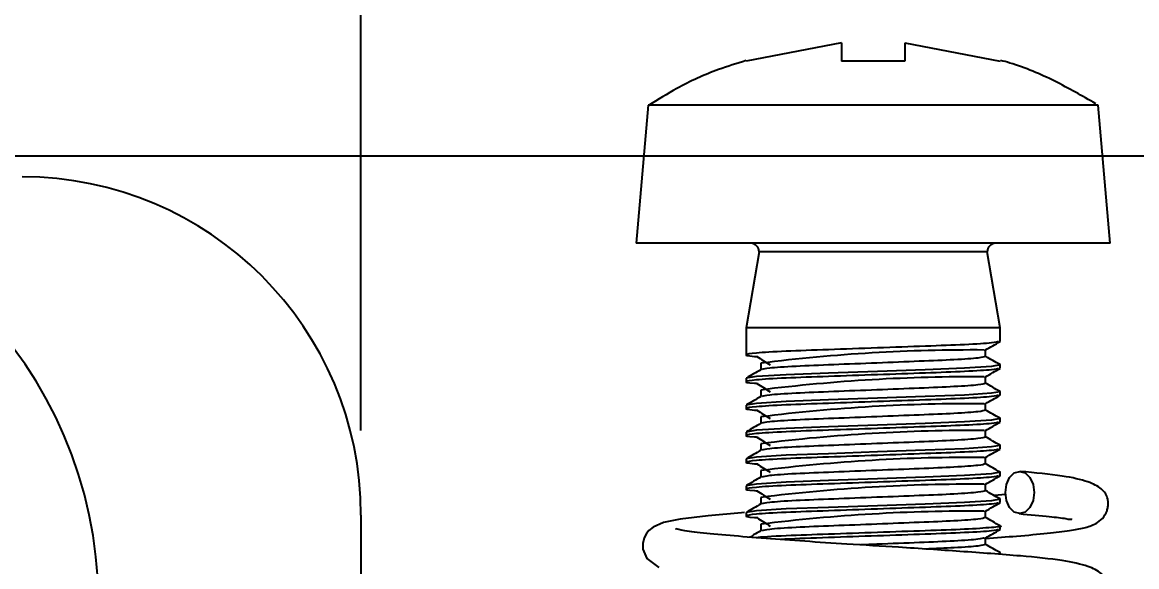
# Model space of a CAD drawing. Header units: millimetres. Extents: x 5 to 292, y 4 to 204.
# Drawn here: x 120.52 to 133.69, y 95.68 to 102.12 of the extents above; entities that cross this region are included whole.
import ezdxf

# ---------------------------------------------------------------- set-up
doc = ezdxf.new("R2010")
doc.units = ezdxf.units.MM
doc.layers.add('LAYER_1', color=179, linetype='Continuous')
doc.styles.add('SLDTEXTSTYLE0', font='TXT', dxfattribs={"width": 0.75})
doc.dimstyles.new('SLDDIMSTYLE0', dxfattribs={"dimtxt": 3.5, "dimasz": 3.556, "dimexe": 0, "dimexo": 0.0625, "dimgap": 0.875, "dimtad": 1, "dimrnd": 1e-09, "dimzin": 4, "dimdsep": 46, "dimtxsty": 'SLDTEXTSTYLE0', "dimblk1": 'CLOSED', "dimblk2": 'CLOSED', "dimsah": 1, "dimcen": 0.09, "dimadec": 0, "dimazin": 1, "dimtfac": 1, "dimtofl": 0, "dimtmove": 0, "dimatfit": 3, "dimldrblk": 'CLOSED', "dimfxl": 1, "dimfrac": 2, "dimtolj": 1, "dimtzin": 12, "dimarcsym": 0})
doc.dimstyles.new('SLDDIMSTYLE1', dxfattribs={"dimtxt": 3.5, "dimasz": 3.556, "dimexe": 0, "dimexo": 0.0625, "dimgap": 0.875, "dimtad": 1, "dimrnd": 1e-09, "dimzin": 12, "dimdsep": 46, "dimtxsty": 'SLDTEXTSTYLE0', "dimblk1": 'CLOSED', "dimblk2": 'CLOSED', "dimsah": 1, "dimcen": 0.09, "dimadec": 0, "dimazin": 3, "dimtfac": 1, "dimtmove": 0, "dimatfit": 0, "dimldrblk": 'CLOSED', "dimfxl": 1, "dimfrac": 2, "dimtolj": 1, "dimtzin": 12, "dimarcsym": 0})

# ---------------------------------------------------------------- blocks, each defined once
blk = doc.blocks.new('_CLOSED')
at = {"color": 0, "linetype": 'ByBlock', "lineweight": -2}
for p, q in [((-1, 0.166667), (0, 0)), ((-1, 0.166667), (-1, -0.166667)), ((0, 0), (-1, -0.166667)), ((0, 0), (-1, 0))]:
    blk.add_line(p, q, dxfattribs=at)
blk = doc.blocks.new('_D_1')
at = {"layer": 'LAYER_1'}
for p, q in [((48.323, 97.288), (48.323, 109.425)), ((124.523, 97.288), (124.523, 109.425)), ((48.323, 108.425), (124.523, 108.425))]:
    blk.add_line(p, q, dxfattribs=at)
at = {"layer": 'LAYER_1', "xscale": 3.556, "yscale": 3.556, "rotation": 180}
blk.add_blockref('_CLOSED', (48.323, 108.425, 1.494), dxfattribs=at)
at = {"layer": 'LAYER_1', "xscale": 3.556, "yscale": 3.556}
blk.add_blockref('_CLOSED', (124.523, 108.425, 1.494), dxfattribs=at)
at = {"layer": 'LAYER_1', "insert": (77.153, 112.936), "char_height": 3.5, "attachment_point": 1, "style": 'SLDTEXTSTYLE0'}
blk.add_mtext('76.20mm', dxfattribs=at)
blk = doc.blocks.new('_D_2')
at = {"layer": 'LAYER_1'}
for p, q in [((145.849, 100.538), (145.849, 106.888)), ((120.023, 100.538), (146.849, 100.538)), ((145.849, 100.538), (145.849, 77.566)), ((79.07, 77.566), (146.849, 77.566)), ((145.849, 77.566), (145.849, 71.216))]:
    blk.add_line(p, q, dxfattribs=at)
at = {"layer": 'LAYER_1', "xscale": 3.556, "yscale": 3.556}
for p, rotation in [((145.849, 100.538, 1.494), 270), ((145.849, 77.566, 1.494), 90)]:
    blk.add_blockref('_CLOSED', p, dxfattribs=dict(at, rotation=rotation))
at = {"layer": 'LAYER_1', "insert": (141.337, 79.127), "char_height": 3.5, "attachment_point": 1, "rotation": 90, "style": 'SLDTEXTSTYLE0'}
blk.add_mtext('22.97mm', dxfattribs=at)

msp = doc.modelspace()

# ---------------------------------------------------------------- linework, layer by layer
at = {"color": 7, "linetype": 'Continuous', "lineweight": 25}
for p, q in [((130.198, 101.873), (129.073, 101.657)), ((130.198, 101.873), (130.198, 101.657)), ((130.948, 101.873), (130.948, 101.657)), ((130.948, 101.873), (132.073, 101.657)), ((130.948, 101.657), (130.198, 101.657)), ((127.916, 101.137), (127.773, 99.502)), ((133.23, 101.137), (127.916, 101.137)), ((133.373, 99.502), (133.23, 101.137)), ((133.373, 99.502), (127.773, 99.502)), ((129.226, 99.402), (129.073, 98.502)), ((131.92, 99.402), (129.226, 99.402)), ((132.073, 98.502), (131.92, 99.402)), ((129.073, 98.502), (129.073, 98.224)), ((132.073, 98.502), (129.073, 98.502)), ((132.073, 98.343), (132.073, 98.502)), ((129.073, 98.224), (129.073, 98.184)), ((131.901, 98.164), (131.901, 98.242)), ((129.245, 98.085), (129.245, 98.007)), ((129.245, 98.085), (129.245, 98.007)), ((132.073, 98.025), (132.073, 98.065)), ((129.073, 97.906), (129.073, 97.867)), ((131.901, 97.847), (131.901, 97.925)), ((129.245, 97.767), (129.245, 97.69)), ((129.245, 97.767), (129.245, 97.69)), ((132.073, 97.708), (132.073, 97.748)), ((129.073, 97.589), (129.073, 97.549)), ((131.901, 97.529), (131.901, 97.607)), ((129.245, 97.45), (129.245, 97.372)), ((129.245, 97.45), (129.245, 97.372)), ((132.073, 97.39), (132.073, 97.43)), ((131.901, 97.212), (131.901, 97.29)), ((129.073, 97.271), (129.073, 97.232)), ((129.245, 97.132), (129.245, 97.055)), ((129.245, 97.132), (129.245, 97.055)), ((132.073, 97.073), (132.073, 97.113)), ((129.073, 96.954), (129.073, 96.914)), ((131.901, 96.894), (131.901, 96.972)), ((129.245, 96.815), (129.245, 96.737)), ((129.245, 96.815), (129.245, 96.737)), ((132.073, 96.755), (132.073, 96.795)), ((129.073, 96.636), (129.073, 96.597)), ((131.901, 96.577), (131.901, 96.655)), ((129.245, 96.497), (129.245, 96.42)), ((129.245, 96.497), (129.245, 96.42)), ((132.138, 96.532), (132.001, 96.521)), ((132.073, 96.438), (132.073, 96.478)), ((124.523, 96.288), (124.523, 85.788)), ((129.073, 96.319), (129.073, 96.279)), ((131.901, 96.259), (131.901, 96.337)), ((129.245, 96.18), (129.245, 96.102)), ((129.245, 96.18), (129.245, 96.102)), ((132.073, 96.12), (132.073, 96.16)), ((131.901, 95.942), (131.901, 96.02))]:
    msp.add_line(p, q, dxfattribs=at)
at = {"color": 7, "linetype": 'Continuous', "lineweight": 25, "flags": 128}
for points in [[(132.059, 98.068), (132.073, 98.066), (131.969, 98.047), (131.651, 98.026), (131.189, 98.007), (130.623, 97.988), (130.046, 97.967), (129.545, 97.948), (129.193, 97.926), (129.073, 97.906), (129.073, 97.906)], [(132.059, 97.75), (132.073, 97.748), (131.969, 97.729), (131.651, 97.708), (131.189, 97.69), (130.623, 97.67), (130.046, 97.65), (129.545, 97.631), (129.193, 97.609), (129.073, 97.589), (129.073, 97.589)], [(132.059, 97.433), (132.073, 97.431), (131.969, 97.412), (131.651, 97.391), (131.189, 97.372), (130.623, 97.353), (130.046, 97.332), (129.545, 97.313), (129.193, 97.291), (129.073, 97.271), (129.073, 97.271)], [(132.059, 97.115), (132.073, 97.113), (131.969, 97.094), (131.651, 97.073), (131.189, 97.055), (130.623, 97.035), (130.046, 97.015), (129.545, 96.996), (129.193, 96.974), (129.073, 96.954), (129.073, 96.954)], [(132.059, 96.798), (132.073, 96.796), (131.969, 96.777), (131.651, 96.756), (131.189, 96.737), (130.623, 96.718), (130.046, 96.697), (129.545, 96.678), (129.193, 96.656), (129.073, 96.636), (129.073, 96.636)], [(132.475, 96.556), (132.462, 96.46), (132.425, 96.379), (132.369, 96.325), (132.304, 96.306), (132.239, 96.325), (132.183, 96.379), (132.147, 96.46), (132.134, 96.556), (132.147, 96.651), (132.183, 96.732), (132.239, 96.787), (132.304, 96.806), (132.369, 96.787), (132.425, 96.732), (132.462, 96.651), (132.475, 96.556)], [(132.059, 96.48), (132.073, 96.478), (131.969, 96.459), (131.651, 96.438), (131.189, 96.42), (130.623, 96.4), (130.046, 96.38), (129.545, 96.361), (129.193, 96.339), (129.073, 96.319), (129.073, 96.319)], [(129.054, 96.319), (129.019, 96.316), (128.625, 96.281), (128.294, 96.241), (128.095, 96.2), (127.974, 96.148), (127.923, 96.106), (127.894, 96.07), (127.867, 96.019), (127.851, 95.952), (127.852, 95.885), (127.898, 95.774), (128.041, 95.668)]]:
    msp.add_lwpolyline(points, dxfattribs=at)
at = {"color": 7, "linetype": 'Continuous', "lineweight": 25}
for centre, radius, start, end in [((116.379, 95.244), 5.044, 0.5, 89.5), ((120.523, 96.288), 4, 0, 90), ((129.126, 99.402), 0.1, 360, 90), ((132.02, 99.402), 0.1, 90, 180), ((131.75, 78.073), 20.168, 89.6179, 97.135), ((131.75, 77.753), 20.171, 89.6185, 97.1344), ((131.75, 77.44), 20.166, 89.6174, 97.1353), ((131.75, 77.123), 20.166, 89.6174, 97.1353), ((131.75, 76.803), 20.168, 89.6179, 97.135), ((131.75, 76.483), 20.171, 89.6185, 97.1344), ((131.75, 76.17), 20.166, 89.6174, 97.1353)]:
    msp.add_arc(centre, radius, start, end, dxfattribs=at)
for points, knots in [([(129.071, 101.662), (128.963, 101.628), (128.681, 101.543), (128.294, 101.364), (128.03, 101.201), (127.919, 101.132)], [0, 0, 0, 0, 0.2678415, 0.6925529, 1, 1, 1, 1]), ([(133.202, 101.153), (133.043, 101.244), (132.717, 101.43), (132.335, 101.595), (132.113, 101.655), (132.075, 101.665)], [0, 0, 0, 0, 0.443564, 0.906287, 1, 1, 1, 1]), ([(132.055, 98.34), (132.038, 98.335), (131.999, 98.323), (131.68, 98.303), (131.201, 98.286), (130.623, 98.265), (130.03, 98.244), (129.511, 98.226), (129.153, 98.204), (129.048, 98.185), (129.085, 98.172), (129.196, 98.164), (129.209, 98.164)], [0, 0, 0, 0, 0.090812, 0.203635, 0.31209, 0.423522, 0.535668, 0.648979, 0.766914, 0.882048, 0.986346, 1, 1, 1, 1]), ([(131.898, 98.241), (131.927, 98.257), (131.985, 98.291), (132.042, 98.324), (132.071, 98.34)], [0, 0, 0, 0, 0.499964, 1, 1, 1, 1]), ([(129.198, 98.164), (129.225, 98.147), (129.278, 98.114), (129.331, 98.081), (129.357, 98.064)], [0, 0, 0, 0, 0.500003, 1, 1, 1, 1]), ([(131.899, 98.164), (131.882, 98.158), (131.846, 98.146), (131.554, 98.125), (131.128, 98.107), (130.617, 98.087), (130.092, 98.066), (129.636, 98.048), (129.321, 98.026), (129.279, 98.014), (129.26, 98.009)], [0, 0, 0, 0, 0.121517, 0.249544, 0.372612, 0.49906, 0.626319, 0.754896, 0.888724, 1, 1, 1, 1]), ([(132.071, 98.068), (132.042, 98.084), (131.985, 98.117), (131.929, 98.15), (131.901, 98.166)], [0, 0, 0, 0, 0.507307, 1, 1, 1, 1]), ([(132.055, 98.023), (132.038, 98.017), (131.999, 98.006), (131.68, 97.986), (131.201, 97.968), (130.623, 97.948), (130.03, 97.927), (129.511, 97.909), (129.153, 97.887), (129.048, 97.867), (129.085, 97.854), (129.196, 97.847), (129.209, 97.846)], [0, 0, 0, 0, 0.090812, 0.203635, 0.31209, 0.423522, 0.535668, 0.648979, 0.766914, 0.882048, 0.986346, 1, 1, 1, 1]), ([(129.247, 98.008), (129.219, 97.992), (129.161, 97.959), (129.104, 97.926), (129.075, 97.909)], [0, 0, 0, 0, 0.4999616, 1, 1, 1, 1]), ([(131.898, 97.923), (131.927, 97.94), (131.985, 97.973), (132.042, 98.006), (132.071, 98.023)], [0, 0, 0, 0, 0.4999546, 1, 1, 1, 1]), ([(129.198, 97.846), (129.225, 97.83), (129.278, 97.796), (129.331, 97.763), (129.357, 97.747)], [0, 0, 0, 0, 0.500003, 1, 1, 1, 1]), ([(131.899, 97.847), (131.882, 97.841), (131.846, 97.828), (131.554, 97.807), (131.128, 97.789), (130.617, 97.769), (130.092, 97.748), (129.636, 97.73), (129.321, 97.709), (129.279, 97.697), (129.261, 97.691)], [0, 0, 0, 0, 0.121529, 0.249568, 0.372649, 0.499109, 0.626381, 0.75497, 0.888812, 1, 1, 1, 1]), ([(132.071, 97.75), (132.042, 97.767), (131.985, 97.799), (131.929, 97.832), (131.901, 97.848)], [0, 0, 0, 0, 0.507402, 1, 1, 1, 1]), ([(132.055, 97.705), (132.038, 97.7), (131.999, 97.688), (131.68, 97.668), (131.201, 97.651), (130.623, 97.63), (130.03, 97.609), (129.511, 97.591), (129.153, 97.569), (129.048, 97.55), (129.085, 97.537), (129.196, 97.529), (129.209, 97.529)], [0, 0, 0, 0, 0.090812, 0.203635, 0.31209, 0.423522, 0.535668, 0.648979, 0.766914, 0.882048, 0.986346, 1, 1, 1, 1]), ([(129.247, 97.691), (129.219, 97.674), (129.161, 97.641), (129.104, 97.608), (129.075, 97.591)], [0, 0, 0, 0, 0.499958, 1, 1, 1, 1]), ([(131.898, 97.606), (131.927, 97.622), (131.985, 97.656), (132.042, 97.689), (132.071, 97.705)], [0, 0, 0, 0, 0.499959, 1, 1, 1, 1]), ([(129.198, 97.529), (129.225, 97.512), (129.278, 97.479), (129.331, 97.446), (129.357, 97.429)], [0, 0, 0, 0, 0.500003, 1, 1, 1, 1]), ([(131.899, 97.529), (131.882, 97.523), (131.846, 97.511), (131.554, 97.49), (131.128, 97.472), (130.617, 97.452), (130.092, 97.431), (129.636, 97.413), (129.321, 97.392), (129.279, 97.379), (129.261, 97.374)], [0, 0, 0, 0, 0.121535, 0.249581, 0.372668, 0.499135, 0.626413, 0.755009, 0.888857, 1, 1, 1, 1]), ([(132.071, 97.433), (132.042, 97.449), (131.985, 97.482), (131.929, 97.515), (131.901, 97.531)], [0, 0, 0, 0, 0.50747, 1, 1, 1, 1]), ([(132.055, 97.388), (132.038, 97.382), (131.999, 97.371), (131.68, 97.351), (131.201, 97.333), (130.623, 97.313), (130.03, 97.292), (129.511, 97.274), (129.153, 97.252), (129.048, 97.232), (129.085, 97.219), (129.196, 97.212), (129.209, 97.211)], [0, 0, 0, 0, 0.090812, 0.203635, 0.31209, 0.423522, 0.535668, 0.648979, 0.766914, 0.882048, 0.986346, 1, 1, 1, 1]), ([(129.247, 97.374), (129.219, 97.357), (129.161, 97.324), (129.104, 97.291), (129.075, 97.274)], [0, 0, 0, 0, 0.499953, 1, 1, 1, 1]), ([(131.898, 97.288), (131.927, 97.305), (131.985, 97.338), (132.042, 97.371), (132.071, 97.388)], [0, 0, 0, 0, 0.499964, 1, 1, 1, 1]), ([(129.198, 97.211), (129.225, 97.195), (129.278, 97.161), (129.331, 97.128), (129.357, 97.112)], [0, 0, 0, 0, 0.500003, 1, 1, 1, 1]), ([(131.899, 97.212), (131.882, 97.206), (131.846, 97.193), (131.554, 97.172), (131.128, 97.154), (130.617, 97.134), (130.092, 97.113), (129.636, 97.095), (129.321, 97.074), (129.279, 97.062), (129.26, 97.056)], [0, 0, 0, 0, 0.121467, 0.24944, 0.372458, 0.498853, 0.62606, 0.754583, 0.888356, 1, 1, 1, 1]), ([(132.071, 97.115), (132.042, 97.132), (131.985, 97.164), (131.929, 97.197), (131.901, 97.213)], [0, 0, 0, 0, 0.5074883, 1, 1, 1, 1]), ([(132.055, 97.07), (132.038, 97.065), (131.999, 97.053), (131.68, 97.033), (131.201, 97.016), (130.623, 96.995), (130.03, 96.974), (129.511, 96.956), (129.153, 96.934), (129.048, 96.915), (129.085, 96.902), (129.196, 96.894), (129.209, 96.894)], [0, 0, 0, 0, 0.090812, 0.203635, 0.31209, 0.423522, 0.535668, 0.648979, 0.766914, 0.882048, 0.986346, 1, 1, 1, 1]), ([(129.247, 97.056), (129.218, 97.039), (129.161, 97.006), (129.104, 96.973), (129.075, 96.956)], [0, 0, 0, 0, 0.49996, 1, 1, 1, 1]), ([(131.898, 96.971), (131.927, 96.987), (131.985, 97.021), (132.042, 97.054), (132.071, 97.07)], [0, 0, 0, 0, 0.499964, 1, 1, 1, 1]), ([(129.198, 96.894), (129.225, 96.877), (129.278, 96.844), (129.331, 96.811), (129.357, 96.794)], [0, 0, 0, 0, 0.500003, 1, 1, 1, 1]), ([(131.899, 96.894), (131.882, 96.888), (131.846, 96.876), (131.554, 96.855), (131.128, 96.837), (130.617, 96.817), (130.092, 96.796), (129.636, 96.778), (129.321, 96.756), (129.279, 96.744), (129.26, 96.739)], [0, 0, 0, 0, 0.121484, 0.249476, 0.372511, 0.498925, 0.62615, 0.754692, 0.888484, 1, 1, 1, 1]), ([(132.071, 96.798), (132.042, 96.814), (131.985, 96.847), (131.929, 96.88), (131.901, 96.896)], [0, 0, 0, 0, 0.5075042, 1, 1, 1, 1]), ([(132.055, 96.753), (132.038, 96.747), (131.999, 96.736), (131.68, 96.716), (131.201, 96.698), (130.623, 96.678), (130.03, 96.657), (129.511, 96.639), (129.153, 96.617), (129.048, 96.597), (129.085, 96.584), (129.196, 96.577), (129.209, 96.576)], [0, 0, 0, 0, 0.090812, 0.203635, 0.31209, 0.423522, 0.535668, 0.648979, 0.766914, 0.882048, 0.986346, 1, 1, 1, 1]), ([(131.898, 96.653), (131.927, 96.67), (131.985, 96.703), (132.042, 96.736), (132.071, 96.753)], [0, 0, 0, 0, 0.4999546, 1, 1, 1, 1]), ([(131.901, 96.013), (132.026, 96.022), (132.302, 96.043), (132.631, 96.073), (132.896, 96.106), (133.059, 96.136), (133.175, 96.167), (133.281, 96.241), (133.33, 96.317), (133.347, 96.382), (133.35, 96.421), (133.348, 96.456), (133.343, 96.483), (133.323, 96.544), (133.261, 96.616), (133.102, 96.693), (132.807, 96.758), (132.487, 96.789), (132.312, 96.805)], [0, 0, 0, 0, 0.089566, 0.197067, 0.29504, 0.38216, 0.458555, 0.495055, 0.529287, 0.542662, 0.553307, 0.558582, 0.569498, 0.584391, 0.644793, 0.735791, 0.855798, 1, 1, 1, 1]), ([(129.247, 96.738), (129.219, 96.722), (129.161, 96.689), (129.104, 96.655), (129.075, 96.639)], [0, 0, 0, 0, 0.499961, 1, 1, 1, 1]), ([(129.198, 96.576), (129.225, 96.56), (129.278, 96.526), (129.331, 96.493), (129.357, 96.477)], [0, 0, 0, 0, 0.500003, 1, 1, 1, 1]), ([(131.899, 96.577), (131.882, 96.571), (131.846, 96.558), (131.554, 96.537), (131.128, 96.519), (130.617, 96.499), (130.092, 96.478), (129.636, 96.46), (129.321, 96.439), (129.279, 96.427), (129.26, 96.421)], [0, 0, 0, 0, 0.121498, 0.249505, 0.372555, 0.498983, 0.626223, 0.75478, 0.888587, 1, 1, 1, 1]), ([(132.071, 96.48), (132.042, 96.497), (131.985, 96.529), (131.929, 96.562), (131.901, 96.578)], [0, 0, 0, 0, 0.5075949, 1, 1, 1, 1]), ([(132.055, 96.435), (132.038, 96.43), (131.999, 96.418), (131.68, 96.398), (131.201, 96.381), (130.623, 96.36), (130.03, 96.339), (129.511, 96.321), (129.153, 96.299), (129.048, 96.28), (129.085, 96.267), (129.196, 96.259), (129.209, 96.259)], [0, 0, 0, 0, 0.090812, 0.203635, 0.31209, 0.423522, 0.535668, 0.648979, 0.766914, 0.882048, 0.986346, 1, 1, 1, 1]), ([(129.247, 96.421), (129.219, 96.404), (129.161, 96.371), (129.104, 96.338), (129.075, 96.321)], [0, 0, 0, 0, 0.499957, 1, 1, 1, 1]), ([(131.898, 96.336), (131.927, 96.352), (131.985, 96.386), (132.042, 96.419), (132.071, 96.435)], [0, 0, 0, 0, 0.499959, 1, 1, 1, 1]), ([(129.198, 96.259), (129.225, 96.242), (129.278, 96.209), (129.331, 96.176), (129.357, 96.159)], [0, 0, 0, 0, 0.500003, 1, 1, 1, 1]), ([(131.899, 96.259), (131.882, 96.253), (131.846, 96.241), (131.554, 96.22), (131.128, 96.202), (130.617, 96.182), (130.092, 96.161), (129.636, 96.143), (129.321, 96.121), (129.279, 96.109), (129.26, 96.104)], [0, 0, 0, 0, 0.121505, 0.24952, 0.372576, 0.499012, 0.626259, 0.754823, 0.888638, 1, 1, 1, 1]), ([(132.071, 96.163), (132.042, 96.179), (131.985, 96.212), (131.929, 96.245), (131.901, 96.261)], [0, 0, 0, 0, 0.5076512, 1, 1, 1, 1]), ([(132.296, 96.306), (132.425, 96.294), (132.662, 96.271), (132.846, 96.251), (132.921, 96.232), (132.915, 96.245), (132.914, 96.247)], [0, 0, 0, 0, 0.3892759, 0.7139155, 0.9670114, 1, 1, 1, 1]), ([(131.901, 95.013), (132.026, 95.022), (132.302, 95.043), (132.631, 95.073), (132.896, 95.106), (133.059, 95.136), (133.175, 95.167), (133.281, 95.241), (133.33, 95.317), (133.347, 95.382), (133.35, 95.421), (133.348, 95.456), (133.343, 95.483), (133.323, 95.544), (133.261, 95.616), (133.103, 95.693), (132.805, 95.758), (132.386, 95.801), (131.978, 95.832), (131.502, 95.867), (130.921, 95.906), (130.292, 95.943), (129.76, 95.979), (129.288, 96.013), (128.861, 96.047), (128.512, 96.081), (128.308, 96.108), (128.236, 96.129), (128.243, 96.124), (128.243, 96.124)], [0, 0, 0, 0, 0.043062, 0.094746, 0.141849, 0.183734, 0.220463, 0.238012, 0.25447, 0.2609, 0.266018, 0.268554, 0.273803, 0.280962, 0.310003, 0.353753, 0.411449, 0.480778, 0.523617, 0.564368, 0.637024, 0.696776, 0.746643, 0.796498, 0.849534, 0.905571, 0.960127, 0.998432, 1, 1, 1, 1]), ([(129.247, 96.103), (129.219, 96.087), (129.175, 96.062), (129.131, 96.036), (129.116, 96.027)], [0, 0, 0, 0, 0.654791, 1, 1, 1, 1]), ([(132.059, 96.163), (132.064, 96.162), (132.111, 96.155), (131.989, 96.142), (131.688, 96.12), (131.198, 96.103), (130.625, 96.083), (130.026, 96.062), (129.528, 96.044), (129.233, 96.028), (129.192, 96.021), (129.192, 96.021)], [0, 0, 0, 0, 0.016587, 0.153686, 0.294741, 0.430337, 0.569655, 0.709865, 0.85153, 0.998978, 1, 1, 1, 1]), ([(132.055, 96.118), (132.038, 96.112), (131.999, 96.101), (131.68, 96.081), (131.201, 96.063), (130.62, 96.043), (130.041, 96.022), (129.63, 96.009), (129.501, 96.001), (129.481, 95.999)], [0, 0, 0, 0, 0.13547, 0.303774, 0.465563, 0.631793, 0.799088, 0.968119, 1, 1, 1, 1]), ([(131.898, 96.018), (131.927, 96.035), (131.985, 96.068), (132.042, 96.101), (132.071, 96.118)], [0, 0, 0, 0, 0.499964, 1, 1, 1, 1]), ([(131.884, 96.018), (131.869, 96.013), (131.835, 96.002), (131.553, 95.982), (131.13, 95.964), (130.721, 95.948), (130.489, 95.939), (130.425, 95.936)], [0, 0, 0, 0, 0.192954, 0.435746, 0.669135, 0.908933, 1, 1, 1, 1]), ([(131.899, 95.942), (131.881, 95.936), (131.845, 95.923), (131.576, 95.903), (131.306, 95.892), (131.185, 95.887)], [0, 0, 0, 0, 0.344733, 0.707934, 1, 1, 1, 1]), ([(132.071, 95.845), (132.042, 95.862), (131.985, 95.894), (131.929, 95.927), (131.901, 95.943)], [0, 0, 0, 0, 0.507185, 1, 1, 1, 1]), ([(132.059, 95.845), (132.067, 95.845), (132.077, 95.844), (132.071, 95.843), (132.07, 95.843)], [0, 0, 0, 0, 0.829936, 1, 1, 1, 1])]:
    msp.add_open_spline(points, degree=3, knots=knots, dxfattribs=at)

# ---------------------------------------------------------------- dimensions: what is measured, and where the dimension line sits
at = {"layer": 'LAYER_1'}
dim = msp.add_linear_dim(base=(124.523, 108.425), p1=(48.323, 96.288), p2=(124.523, 96.288), dimstyle='SLDDIMSTYLE0', dxfattribs=at)
dim.commit()
dim.dimension.update_dxf_attribs({"geometry": '_D_1', "text_midpoint": (87.346, 108.425), "dimtype": 160})
dim = msp.add_linear_dim(base=(145.849, 77.566), p1=(119.023, 100.538), p2=(78.07, 77.566), angle=90, dimstyle='SLDDIMSTYLE1', dxfattribs=at)
dim.commit()
dim.dimension.update_dxf_attribs({"geometry": '_D_2', "text_midpoint": (145.849, 89.321), "dimtype": 160})

doc.saveas('drawing.dxf')
